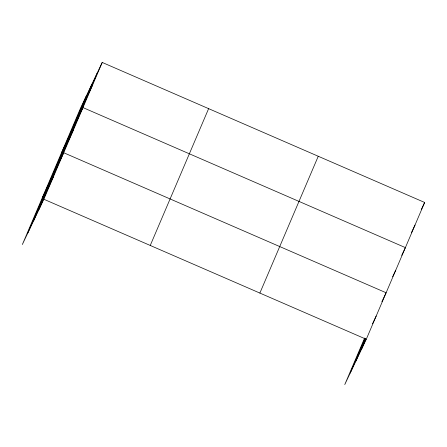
<?xml version="1.0" encoding="UTF-8"?>
<svg xmlns="http://www.w3.org/2000/svg" width="447" height="447" viewBox="0 0 447 447"><rect width="100%" height="100%" fill="white"/><g stroke="black" fill="none" stroke-linecap="round" stroke-linejoin="round"><path stroke-width="0.67" d="M27.859 232.932L86.237 96.122M33.531 220.98L91.909 84.17M39.04 209.38L97.418 72.57M102.229 62.44L80.728 107.721L22.35 244.531L43.851 199.25L102.229 62.44L424.65 202.469L366.272 339.279L344.771 384.56L364.618 338.044M150.248 245.459L208.626 108.649M259.875 293.07L318.253 156.26M350.28 372.96L365.031 338.385M355.952 361.008L365.612 338.379M361.461 349.409L365.752 339.351M87.785 95.144L92.596 85.014M61.462 152.868L82.963 107.587L405.384 247.616L401.708 255.366M68.52 140.291L73.33 130.161M42.197 198.015L63.697 152.734L386.119 292.763L381.878 301.703M48.963 186.125L53.774 175.995M421.253 209.621L424.65 202.469M411.341 232.792L415.017 225.042M392.639 276.743L395.751 270.189M372.519 323.768L376.195 316.023M43.851 199.25L366.272 339.279"/></g></svg>
